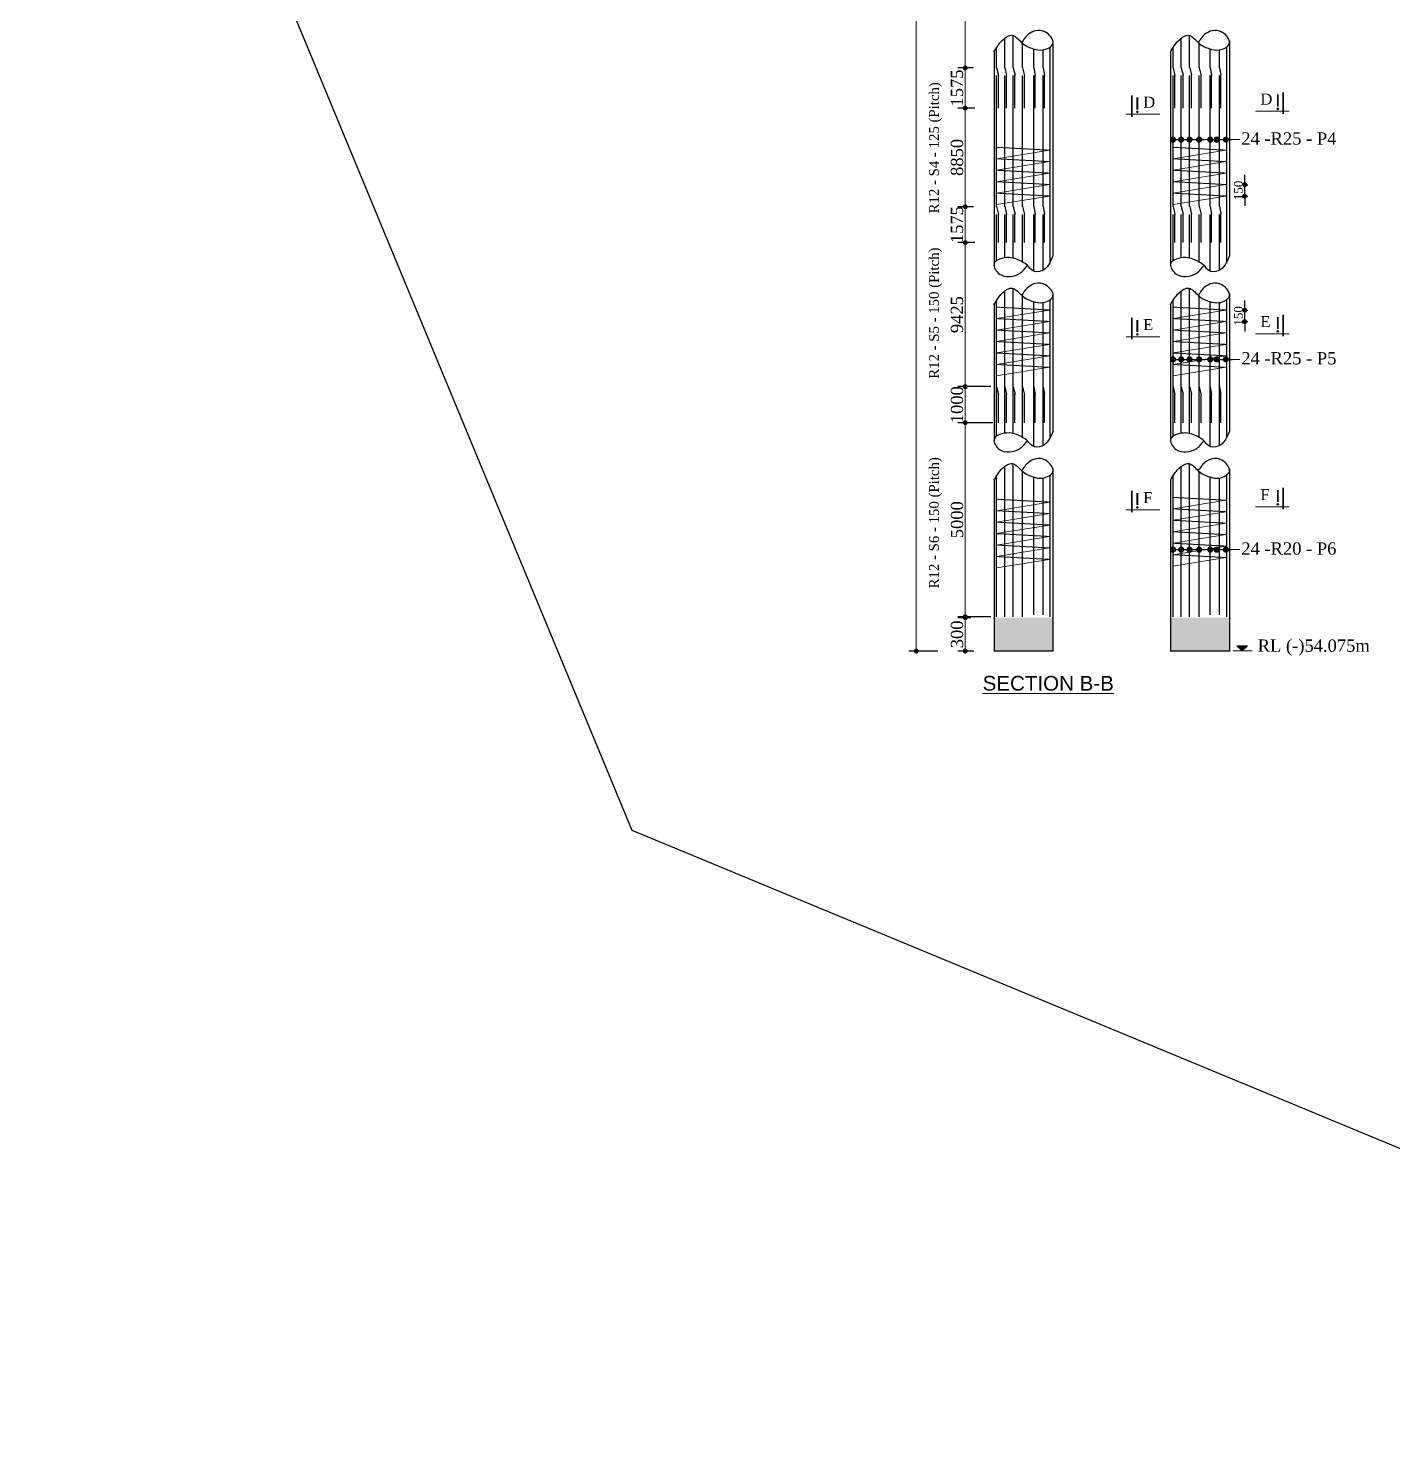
# Model space of a CAD drawing. Header units: millimetres. Extents: x -684453 to 35267, y -286696 to 273430.
# Drawn here: x -322541 to -294700, y 67768 to 96444 of the extents above; entities that cross this region are included whole.
import ezdxf

# ---------------------------------------------------------------- set-up
doc = ezdxf.new("R2010")
doc.units = ezdxf.units.MM
doc.header["$PDMODE"] = 2
doc.linetypes.add('DASHEDX2', pattern=[38.1, 25.4, -12.7])
doc.layers.get('Defpoints').update_dxf_attribs({"lineweight": 13})
for name, color, linetype, lineweight in [('Binder', 136, 'Continuous', 15), ('dim', 4, 'Continuous', 25), ('Dimision', 4, 'Continuous', 9), ('hatch', 65, 'Continuous', 9), ('Pire Line', 11, 'Continuous', 25), ('Reinf.', 12, 'Continuous', 30), ('Text', 7, 'Continuous', 15)]:
    doc.layers.add(name, color=color, linetype=linetype, lineweight=lineweight)
doc.styles.add('ROMANS', font='arial.ttf', dxfattribs={"height": 200})
doc.styles.get("Standard").update_dxf_attribs({"font": 'times.ttf'})
doc.linetypes.add('BATTING', pattern='A,0.00254,-2.54,[134,ltypeshp.shx,S=2.54,R=0,X=-2.54,Y=0],-5.08,[134,ltypeshp.shx,S=2.54,R=180,X=2.54,Y=0],-2.54', length=10.16254)
doc.dimstyles.new('ISO-25', dxfattribs={"dimtxt": 175, "dimasz": 100, "dimexe": 65, "dimexo": 115.625, "dimgap": 40, "dimtad": 1, "dimtoh": 1, "dimdec": 0, "dimtxsty": 'Standard', "dimblk": 'DOT', "dimcen": 300, "dimclrd": 256, "dimclre": 256, "dimclrt": 256, "dimadec": 0, "dimazin": 0, "dimtfac": 1, "dimtdec": 0, "dimtix": 1, "dimtmove": 0, "dimatfit": 3, "dimldrblk": 'DOT', "dimfxl": 75, "dimlwd": -1, "dimarcsym": 0})

# ---------------------------------------------------------------- blocks, each defined once
blk = doc.blocks.new('_Dot')
at = {"color": 0, "linetype": 'ByBlock', "lineweight": -2}
blk.add_line((-0.5, 0), (-1, 0), dxfattribs=at)
at = {"color": 0, "linetype": 'ByBlock', "const_width": 0.5}
blk.add_lwpolyline([(-0.25, 0, 1), (0.25, 0, 1)], format="xyb", close=True, dxfattribs=at)
blk = doc.blocks.new('*D116')
at = {"layer": 'Defpoints', "color": 0, "ltscale": 3, "transparency": 16777216}
for p in [(-303424, 99259), (-303111, 99259), (-303141, 95631)]:
    blk.add_point(p, dxfattribs=at)
at = {"layer": 'Dimision', "color": 1, "lineweight": -2, "ltscale": 3, "transparency": 16777216}
for p, q in [((-303226, 99259), (-303574, 99259)), ((-303257, 95631), (-303574, 95631))]:
    blk.add_line(p, q, dxfattribs=at)
at = {"layer": 'Dimision', "ltscale": 3, "transparency": 16777216}
blk.add_line((-303424, 95731), (-303424, 99159), dxfattribs=at)
at = {"layer": 'Dimision', "ltscale": 3, "transparency": 16777216, "xscale": 100, "yscale": 100, "zscale": 100}
for p, rotation in [((-303424, 99259), 90), ((-303424, 95631), 270)]:
    blk.add_blockref('_Dot', p, dxfattribs=dict(at, rotation=rotation))
at = {"layer": 'Dimision', "ltscale": 3, "transparency": 16777216, "insert": (-303591, 97445), "char_height": 250, "attachment_point": 5, "rotation": 90}
blk.add_mtext('8400', dxfattribs=at)
blk = doc.blocks.new('*D120')
at = {"layer": 'Defpoints', "color": 0, "ltscale": 3, "transparency": 16777216}
for p in [(-303195, 84417), (-303424, 83736), (-303134, 83736)]:
    blk.add_point(p, dxfattribs=at)
at = {"layer": 'Dimision', "color": 1, "lineweight": -2, "ltscale": 3, "transparency": 16777216}
for p, q in [((-303310, 84417), (-303574, 84417)), ((-303250, 83736), (-303574, 83736))]:
    blk.add_line(p, q, dxfattribs=at)
at = {"layer": 'Dimision', "ltscale": 3, "transparency": 16777216}
blk.add_line((-303424, 84317), (-303424, 83836), dxfattribs=at)
at = {"layer": 'Dimision', "ltscale": 3, "transparency": 16777216, "xscale": 100, "yscale": 100, "zscale": 100}
for p, rotation in [((-303424, 84417), 90), ((-303424, 83736), 270)]:
    blk.add_blockref('_Dot', p, dxfattribs=dict(at, rotation=rotation))
at = {"layer": 'Dimision', "ltscale": 3, "transparency": 16777216, "insert": (-303591, 84077), "char_height": 250, "attachment_point": 5, "rotation": 90}
blk.add_mtext('300', dxfattribs=at)
blk = doc.blocks.new('*D121')
at = {"layer": 'Defpoints', "color": 0, "ltscale": 3, "transparency": 16777216}
for p in [(-304423, 116816), (-304036, 116816), (-303869, 83736)]:
    blk.add_point(p, dxfattribs=at)
at = {"layer": 'Dimision', "color": 1, "lineweight": -2, "ltscale": 3, "transparency": 16777216}
for p, q in [((-304152, 116816), (-304573, 116816)), ((-303985, 83736), (-304573, 83736))]:
    blk.add_line(p, q, dxfattribs=at)
at = {"layer": 'Dimision', "ltscale": 3, "transparency": 16777216}
blk.add_line((-304423, 83836), (-304423, 116716), dxfattribs=at)
at = {"layer": 'Dimision', "ltscale": 3, "transparency": 16777216, "xscale": 100, "yscale": 100, "zscale": 100}
for p, rotation in [((-304423, 116816), 90), ((-304423, 83736), 270)]:
    blk.add_blockref('_Dot', p, dxfattribs=dict(at, rotation=rotation))
at = {"layer": 'Dimision', "ltscale": 3, "transparency": 16777216, "insert": (-304591, 100276), "char_height": 250, "attachment_point": 5, "rotation": 90}
blk.add_mtext('59552', dxfattribs=at)
blk = doc.blocks.new('*D359')
at = {"layer": 'Defpoints', "color": 0, "ltscale": 3, "transparency": 16777216}
for p in [(-303424, 95631), (-303141, 95631), (-303111, 94813)]:
    blk.add_point(p, dxfattribs=at)
at = {"layer": 'Dimision', "color": 1, "lineweight": -2, "ltscale": 3, "transparency": 16777216}
for p, q in [((-303257, 95631), (-303574, 95631)), ((-303226, 94813), (-303574, 94813))]:
    blk.add_line(p, q, dxfattribs=at)
at = {"layer": 'Dimision', "ltscale": 3, "transparency": 16777216}
blk.add_line((-303424, 94913), (-303424, 95531), dxfattribs=at)
at = {"layer": 'Dimision', "ltscale": 3, "transparency": 16777216, "xscale": 100, "yscale": 100, "zscale": 100}
for p, rotation in [((-303424, 95631), 90), ((-303424, 94813), 270)]:
    blk.add_blockref('_Dot', p, dxfattribs=dict(at, rotation=rotation))
at = {"layer": 'Dimision', "ltscale": 3, "transparency": 16777216, "insert": (-303592, 95222), "char_height": 250, "attachment_point": 5, "rotation": 90}
blk.add_mtext('1575', dxfattribs=at)
blk = doc.blocks.new('*D423')
at = {"layer": 'Defpoints', "color": 0, "ltscale": 3, "transparency": 16777216}
for p in [(-303424, 92800), (-303141, 92800), (-303111, 92069)]:
    blk.add_point(p, dxfattribs=at)
at = {"layer": 'Dimision', "ltscale": 3, "transparency": 16777216}
for p, q in [((-303424, 92900), (-303424, 93000)), ((-303424, 92069), (-303424, 92800)), ((-303424, 91969), (-303424, 91869))]:
    blk.add_line(p, q, dxfattribs=at)
at = {"layer": 'Dimision', "color": 1, "lineweight": -2, "ltscale": 3, "transparency": 16777216}
for p, q in [((-303257, 92800), (-303574, 92800)), ((-303226, 92069), (-303574, 92069))]:
    blk.add_line(p, q, dxfattribs=at)
at = {"layer": 'Dimision', "ltscale": 3, "transparency": 16777216, "xscale": 100, "yscale": 100, "zscale": 100}
for p, rotation in [((-303424, 92800), 270), ((-303424, 92069), 90)]:
    blk.add_blockref('_Dot', p, dxfattribs=dict(at, rotation=rotation))
at = {"layer": 'Dimision', "ltscale": 3, "transparency": 16777216, "insert": (-303592, 92435), "char_height": 250, "attachment_point": 5, "rotation": 90}
blk.add_mtext('1575', dxfattribs=at)
blk = doc.blocks.new('*D425')
at = {"layer": 'Defpoints', "color": 0, "ltscale": 3, "transparency": 16777216}
for p in [(-303141, 94813), (-303424, 92800), (-303141, 92800)]:
    blk.add_point(p, dxfattribs=at)
at = {"layer": 'Dimision', "color": 1, "lineweight": -2, "ltscale": 3, "transparency": 16777216}
for p, q in [((-303257, 94813), (-303574, 94813)), ((-303257, 92800), (-303574, 92800))]:
    blk.add_line(p, q, dxfattribs=at)
at = {"layer": 'Dimision', "ltscale": 3, "transparency": 16777216}
blk.add_line((-303424, 94713), (-303424, 92900), dxfattribs=at)
at = {"layer": 'Dimision', "ltscale": 3, "transparency": 16777216, "xscale": 100, "yscale": 100, "zscale": 100}
for p, rotation in [((-303424, 94813), 90), ((-303424, 92800), 270)]:
    blk.add_blockref('_Dot', p, dxfattribs=dict(at, rotation=rotation))
at = {"layer": 'Dimision', "ltscale": 3, "transparency": 16777216, "insert": (-303591, 93806), "char_height": 250, "attachment_point": 5, "rotation": 90}
blk.add_mtext('8850', dxfattribs=at)
blk = doc.blocks.new('*D426')
at = {"layer": 'Defpoints', "color": 0, "ltscale": 3, "transparency": 16777216}
for p in [(-303424, 92069), (-303141, 92069), (-302785, 89130)]:
    blk.add_point(p, dxfattribs=at)
at = {"layer": 'Dimision', "color": 1, "lineweight": -2, "ltscale": 3, "transparency": 16777216}
for p, q in [((-303257, 92069), (-303574, 92069)), ((-302901, 89130), (-303574, 89130))]:
    blk.add_line(p, q, dxfattribs=at)
at = {"layer": 'Dimision', "ltscale": 3, "transparency": 16777216}
blk.add_line((-303424, 89230), (-303424, 91969), dxfattribs=at)
at = {"layer": 'Dimision', "ltscale": 3, "transparency": 16777216, "xscale": 100, "yscale": 100, "zscale": 100}
for p, rotation in [((-303424, 92069), 90), ((-303424, 89130), 270)]:
    blk.add_blockref('_Dot', p, dxfattribs=dict(at, rotation=rotation))
at = {"layer": 'Dimision', "ltscale": 3, "transparency": 16777216, "insert": (-303592, 90599), "char_height": 250, "attachment_point": 5, "rotation": 90}
blk.add_mtext('9425', dxfattribs=at)
blk = doc.blocks.new('*D429')
at = {"layer": 'Defpoints', "color": 0, "ltscale": 3, "transparency": 16777216}
for p in [(-298132, 93249), (-297723, 93249), (-298146, 93016)]:
    blk.add_point(p, dxfattribs=at)
at = {"layer": 'Pire Line', "linetype": 'Continuous', "lineweight": -2, "ltscale": 3, "transparency": 16777216}
for p, q in [((-297758, 93249), (-297658, 93249)), ((-297758, 93016), (-297658, 93016))]:
    blk.add_line(p, q, dxfattribs=at)
at = {"layer": 'Pire Line', "linetype": 'Continuous', "ltscale": 3, "transparency": 16777216}
for p, q in [((-297723, 93349), (-297723, 93449)), ((-297723, 93016), (-297723, 93249)), ((-297723, 92916), (-297723, 92816))]:
    blk.add_line(p, q, dxfattribs=at)
at = {"layer": 'Pire Line', "ltscale": 3, "transparency": 16777216, "xscale": 100, "yscale": 100, "zscale": 100}
for p, rotation in [((-297723, 93249), 270), ((-297723, 93016), 90)]:
    blk.add_blockref('_Dot', p, dxfattribs=dict(at, rotation=rotation))
at = {"layer": 'Pire Line', "ltscale": 3, "transparency": 16777216, "insert": (-297852, 93133), "char_height": 175, "attachment_point": 5, "rotation": 90}
blk.add_mtext('150', dxfattribs=at)
blk = doc.blocks.new('*D430')
at = {"layer": 'Defpoints', "color": 0, "ltscale": 3, "transparency": 16777216}
for p in [(-298132, 90690), (-297723, 90690), (-298146, 90457)]:
    blk.add_point(p, dxfattribs=at)
at = {"layer": 'Pire Line', "linetype": 'Continuous', "lineweight": -2, "ltscale": 3, "transparency": 16777216}
for p, q in [((-297758, 90690), (-297658, 90690)), ((-297758, 90457), (-297658, 90457))]:
    blk.add_line(p, q, dxfattribs=at)
at = {"layer": 'Pire Line', "linetype": 'Continuous', "ltscale": 3, "transparency": 16777216}
for p, q in [((-297723, 90790), (-297723, 90890)), ((-297723, 90457), (-297723, 90690)), ((-297723, 90357), (-297723, 90257))]:
    blk.add_line(p, q, dxfattribs=at)
at = {"layer": 'Pire Line', "ltscale": 3, "transparency": 16777216, "xscale": 100, "yscale": 100, "zscale": 100}
for p, rotation in [((-297723, 90690), 270), ((-297723, 90457), 90)]:
    blk.add_blockref('_Dot', p, dxfattribs=dict(at, rotation=rotation))
at = {"layer": 'Pire Line', "ltscale": 3, "transparency": 16777216, "insert": (-297852, 90574), "char_height": 175, "attachment_point": 5, "rotation": 90}
blk.add_mtext('150', dxfattribs=at)
blk = doc.blocks.new('*D583')
at = {"layer": 'Defpoints', "color": 0, "ltscale": 3, "transparency": 16777216}
for p in [(-302785, 89130), (-303424, 88395), (-302746, 88395)]:
    blk.add_point(p, dxfattribs=at)
at = {"layer": 'Dimision', "ltscale": 3, "transparency": 16777216}
for p, q in [((-303424, 89230), (-303424, 89330)), ((-303424, 89130), (-303424, 88395)), ((-303424, 88295), (-303424, 88195))]:
    blk.add_line(p, q, dxfattribs=at)
at = {"layer": 'Dimision', "color": 1, "lineweight": -2, "ltscale": 3, "transparency": 16777216}
for p, q in [((-302901, 89130), (-303574, 89130)), ((-302862, 88395), (-303574, 88395))]:
    blk.add_line(p, q, dxfattribs=at)
at = {"layer": 'Dimision', "ltscale": 3, "transparency": 16777216, "xscale": 100, "yscale": 100, "zscale": 100}
for p, rotation in [((-303424, 89130), 270), ((-303424, 88395), 90)]:
    blk.add_blockref('_Dot', p, dxfattribs=dict(at, rotation=rotation))
at = {"layer": 'Dimision', "ltscale": 3, "transparency": 16777216, "insert": (-303591, 88762), "char_height": 250, "attachment_point": 5, "rotation": 90}
blk.add_mtext('1000', dxfattribs=at)
blk = doc.blocks.new('*D584')
at = {"layer": 'Defpoints', "color": 0, "ltscale": 3, "transparency": 16777216}
for p in [(-303424, 88395), (-302746, 88395), (-302785, 84437)]:
    blk.add_point(p, dxfattribs=at)
at = {"layer": 'Dimision', "color": 1, "lineweight": -2, "ltscale": 3, "transparency": 16777216}
for p, q in [((-302862, 88395), (-303574, 88395)), ((-302901, 84437), (-303574, 84437))]:
    blk.add_line(p, q, dxfattribs=at)
at = {"layer": 'Dimision', "ltscale": 3, "transparency": 16777216}
blk.add_line((-303424, 84537), (-303424, 88295), dxfattribs=at)
at = {"layer": 'Dimision', "ltscale": 3, "transparency": 16777216, "xscale": 100, "yscale": 100, "zscale": 100}
for p, rotation in [((-303424, 88395), 90), ((-303424, 84437), 270)]:
    blk.add_blockref('_Dot', p, dxfattribs=dict(at, rotation=rotation))
at = {"layer": 'Dimision', "ltscale": 3, "transparency": 16777216, "insert": (-303591, 86416), "char_height": 250, "attachment_point": 5, "rotation": 90}
blk.add_mtext('5000', dxfattribs=at)

msp = doc.modelspace()

# ---------------------------------------------------------------- hatches: boundary and pattern name
at = {"layer": 'Dimision', "ltscale": 5}
msp.add_hatch(color=256, dxfattribs=at).paths.add_polyline_path([(-297880.7, 83845.4), (-297668.6, 83845.4), (-297774.7, 83739.3)])
at = {"layer": 'hatch', "ltscale": 30}
h = msp.add_hatch(dxfattribs=at)
h.set_pattern_fill('AR-CONC', color=256, style=0)
h.set_pattern_definition([(50, (0, -9599.67), (182.18467, -15.939086), [19.05, -209.55]), (355, (0, -9599.67), (-35.24283, 191.05664), [15.24, -167.64]), (100.451, (15.18, -9601), (146.9425, 175.11669), [16.19, -178.09]), (46.1842, (0, -9548.87), (271.07904, -42.04233), [28.575, -314.325]), (96.6356, (22.6, -9552.37), (237.40423, 247.42556), [24.285, -267.135]), (351.184, (0, -9548.87), (237.4046, 247.42512), [22.86, -251.46]), (21, (25.4, -9561.57), (151.61488, -102.26552), [19.05, -209.55]), (326, (25.4, -9561.57), (61.80203, 184.18797), [15.24, -167.64]), (71.4514, (38.03, -9570.09), (213.41649, 81.92286), [16.19, -178.09]), (37.5, (0, -9599.67), (3.088603, 84.555039), [0, -165.608, 0, -170.18, 0, -168.275]), (7.5, (0, -9599.67), (66.819663, 100.180575), [0, -97.028, 0, -161.798, 0, -64.135]), (327.5, (-56.64, -9599.67), (135.590595, -5.728744), [0, -63.5, 0, -198.12, 0, -262.89]), (317.5, (-82.04, -9599.67), (148.12918, 25.42649), [0, -82.55, 0, -131.572, 0, -186.69])])
h.paths.add_polyline_path([(-298036.7, 84417), (-299236.7, 84417), (-299236.7, 83736.3), (-298036.7, 83736.3)])
h.paths.add_polyline_path([(-301636.7, 84417), (-302836.7, 84417), (-302836.7, 83736.3), (-301636.7, 83736.3)])
at = {"layer": 'Text'}
for points in [[(-299913.1, 94752.6, 1), (-299913.1, 94716.8, 1)], [(-297047, 94814, -1), (-297047, 94778.1, -1)], [(-299913.1, 90214.6, 1), (-299913.1, 90178.8, 1)], [(-297047, 90276, -1), (-297047, 90240.1, -1)], [(-299913.1, 86685.7, 1), (-299913.1, 86649.8, 1)], [(-297047, 86747.1, -1), (-297047, 86711.2, -1)]]:
    msp.add_hatch(color=256, dxfattribs=at).paths.add_polyline_path(points)

# ---------------------------------------------------------------- linework, layer by layer
at = {"layer": 'Binder', "linetype": 'DASHEDX2', "ltscale": 0.007}
for p, q in [((-301706.3, 93953.7), (-302785.1, 94012.3)), ((-301706.3, 93719.9), (-302785.1, 93778.5)), ((-298106.3, 93953.7), (-299185.1, 94012.3)), ((-298106.3, 93719.9), (-299185.1, 93778.5)), ((-301706.3, 93486.1), (-302785.1, 93544.7)), ((-298106.3, 93486.1), (-299185.1, 93544.7)), ((-301706.3, 93252.2), (-302785.1, 93310.9)), ((-298106.3, 93252.2), (-299185.1, 93310.9)), ((-301706.3, 93018.4), (-302785.1, 93077.1)), ((-298106.3, 93018.4), (-299185.1, 93077.1)), ((-301706.3, 90693.5), (-302785.1, 90752.2)), ((-298106.3, 90693.5), (-299185.1, 90752.2)), ((-301706.3, 90459.7), (-302785.1, 90518.3)), ((-298106.3, 90459.7), (-299185.1, 90518.3)), ((-301706.3, 90225.9), (-302785.1, 90284.5)), ((-301706.3, 89992.1), (-302785.1, 90050.7)), ((-298106.3, 90225.9), (-299185.1, 90284.5)), ((-298106.3, 89992.1), (-299185.1, 90050.7)), ((-301706.3, 89758.3), (-302785.1, 89816.9)), ((-298106.3, 89758.3), (-299185.1, 89816.9)), ((-301706.3, 89524.4), (-302785.1, 89583.1)), ((-298106.3, 89524.4), (-299185.1, 89583.1)), ((-301706.3, 86775.1), (-302785.1, 86833.8)), ((-301706.3, 86541.3), (-302785.1, 86600)), ((-298106.3, 86812.8), (-299185.1, 86871.5)), ((-298106.3, 86579), (-299185.1, 86637.7)), ((-301706.3, 86307.5), (-302785.1, 86366.2)), ((-298106.3, 86345.2), (-299185.1, 86403.9)), ((-301706.3, 86073.7), (-302785.1, 86132.3)), ((-298106.3, 86111.4), (-299185.1, 86170.1)), ((-301706.3, 85839.9), (-302785.1, 85898.5)), ((-298106.3, 85877.6), (-299185.1, 85936.3)), ((-301706.3, 85606.1), (-302785.1, 85664.7)), ((-298106.3, 85643.8), (-299185.1, 85702.4))]:
    msp.add_line(p, q, dxfattribs=at)
at = {"layer": 'Binder', "ltscale": 5}
for p, q in [((-302785.1, 93778.5), (-301706.3, 93953.7)), ((-299185.1, 93778.5), (-298106.3, 93953.7)), ((-302785.1, 93544.7), (-301706.3, 93719.9)), ((-302785.1, 93310.9), (-301706.3, 93486.1)), ((-299185.1, 93544.7), (-298106.3, 93719.9)), ((-299185.1, 93310.9), (-298106.3, 93486.1)), ((-302785.1, 93077.1), (-301706.3, 93252.2)), ((-299185.1, 93077.1), (-298106.3, 93252.2)), ((-302785.1, 92843.3), (-301706.3, 93018.4)), ((-299185.1, 92843.3), (-298106.3, 93018.4)), ((-302785.1, 90518.3), (-301706.3, 90693.5)), ((-299185.1, 90518.3), (-298106.3, 90693.5)), ((-302785.1, 90284.5), (-301706.3, 90459.7)), ((-299185.1, 90284.5), (-298106.3, 90459.7)), ((-302785.1, 90050.7), (-301706.3, 90225.9)), ((-299185.1, 90050.7), (-298106.3, 90225.9)), ((-302785.1, 89816.9), (-301706.3, 89992.1)), ((-302785.1, 89583.1), (-301706.3, 89758.3)), ((-299185.1, 89816.9), (-298106.3, 89992.1)), ((-299185.1, 89583.1), (-298106.3, 89758.3)), ((-302785.1, 89349.3), (-301706.3, 89524.4)), ((-299185.1, 89349.3), (-298106.3, 89524.4)), ((-302785.1, 86600), (-301706.3, 86775.1)), ((-299185.1, 86637.7), (-298106.3, 86812.8)), ((-302785.1, 86366.2), (-301706.3, 86541.3)), ((-299185.1, 86403.9), (-298106.3, 86579)), ((-299185.1, 86170.1), (-298106.3, 86345.2)), ((-302785.1, 86132.3), (-301706.3, 86307.5)), ((-302785.1, 85898.5), (-301706.3, 86073.7)), ((-299185.1, 85936.3), (-298106.3, 86111.4)), ((-302785.1, 85664.7), (-301706.3, 85839.9)), ((-299185.1, 85702.4), (-298106.3, 85877.6)), ((-302785.1, 85430.9), (-301706.3, 85606.1)), ((-299185.1, 85468.6), (-298106.3, 85643.8))]:
    msp.add_line(p, q, dxfattribs=at)
at = {"layer": 'dim', "ltscale": 30}
for points in [[(-302838.7, 95954.8), (-302662.3, 96199.6), (-302464.7, 96296.2), (-302272.4, 96148.1), (-302036.9, 96020.9), (-301846.2, 95998.8), (-301636.7, 96131.8), (-301789, 96362.6), (-301984.9, 96391.2), (-302134.6, 96317.3), (-302272.4, 96148.1)], [(-299238.7, 95954.8), (-299062.3, 96199.6), (-298864.7, 96296.2), (-298672.4, 96148.1), (-298436.9, 96020.9), (-298246.2, 95998.8), (-298036.7, 96131.8), (-298189, 96362.6), (-298384.9, 96391.2), (-298534.6, 96317.3), (-298672.4, 96148.1)], [(-301636.7, 91801.8), (-301864.3, 91492), (-302054.2, 91499.4), (-302155.3, 91605.4), (-302252.7, 91671.3), (-302526.9, 91763), (-302836.7, 91625.7), (-302724.5, 91427), (-302521.7, 91379.2), (-302302.6, 91447.9), (-302155.3, 91605.4)], [(-298036.7, 91801.8), (-298264.3, 91492), (-298454.2, 91499.4), (-298555.3, 91605.4), (-298652.7, 91671.3), (-298926.9, 91763), (-299236.7, 91625.7), (-299124.5, 91427), (-298921.7, 91379.2), (-298702.6, 91447.9), (-298555.3, 91605.4)], [(-302838.7, 90799.4), (-302662.3, 91044.1), (-302464.7, 91140.7), (-302272.4, 90992.6), (-302036.9, 90865.5), (-301846.2, 90843.4), (-301636.7, 90976.3), (-301789, 91207.1), (-301984.9, 91235.7), (-302134.6, 91161.8), (-302272.4, 90992.6)], [(-299238.7, 90799.4), (-299062.3, 91044.1), (-298864.7, 91140.7), (-298672.4, 90992.6), (-298436.9, 90865.5), (-298246.2, 90843.4), (-298036.7, 90976.3), (-298189, 91207.1), (-298384.9, 91235.7), (-298534.6, 91161.8), (-298672.4, 90992.6)], [(-301632.5, 88223.6), (-301864.3, 87913.7), (-302054.2, 87921.2), (-302155.3, 88027.1), (-302252.7, 88093), (-302526.9, 88184.8), (-302836.7, 88047.5), (-302724.5, 87848.7), (-302521.7, 87801), (-302302.6, 87869.7), (-302155.3, 88027.1)], [(-298036.7, 88223.6), (-298264.3, 87913.7), (-298454.2, 87921.2), (-298555.3, 88027.1), (-298652.7, 88093), (-298926.9, 88184.8), (-299236.7, 88047.5), (-299124.5, 87848.7), (-298921.7, 87801), (-298702.6, 87869.7), (-298555.3, 88027.1)], [(-302838.7, 87221.1), (-302662.3, 87465.9), (-302464.7, 87562.5), (-302272.4, 87414.4), (-302036.9, 87287.3), (-301846.2, 87265.1), (-301636.7, 87398.1), (-301789, 87628.9), (-301984.9, 87657.5), (-302134.6, 87583.6), (-302272.4, 87414.4)], [(-299238.7, 87221.1), (-299062.3, 87465.9), (-298864.7, 87562.5), (-298672.4, 87414.4), (-298436.9, 87287.3), (-298246.2, 87265.1), (-298036.7, 87398.1), (-298189, 87628.9), (-298384.9, 87657.5), (-298534.6, 87583.6), (-298672.4, 87414.4)]]:
    msp.add_spline(points, degree=3, dxfattribs=at)
at = {"layer": 'Dimision', "ltscale": 5}
for p, q in [((-301841.7, 96339.3), (-301841.7, 96339.3)), ((-301841.7, 96339.3), (-301841.7, 96339.3)), ((-301841.7, 91183.9), (-301841.7, 91183.9)), ((-301841.7, 91183.9), (-301841.7, 91183.9)), ((-297571.5, 83739.3), (-297968.3, 83739.3))]:
    msp.add_line(p, q, dxfattribs=at)
msp.add_lwpolyline([(-297880.7, 83845.4), (-297668.6, 83845.4), (-297774.7, 83739.3)], close=True, dxfattribs=at)
at = {"layer": 'Pire Line', "ltscale": 3}
for p, q in [((-301636.7, 96184.1), (-301636.7, 91801.8)), ((-298036.7, 96184.1), (-298036.7, 91801.8)), ((-302836.7, 95958.3), (-302836.7, 91589.9)), ((-299236.7, 95958.3), (-299236.7, 91589.9)), ((-301636.7, 91028.6), (-301636.7, 88213.5)), ((-298036.7, 91028.6), (-298036.7, 88223.6)), ((-302836.7, 90802.9), (-302836.7, 88011.7)), ((-299236.7, 90802.9), (-299236.7, 88011.7)), ((-302836.7, 87224.7), (-302836.7, 83736.3)), ((-301636.7, 87450.4), (-301636.7, 83736.3)), ((-299236.7, 87224.7), (-299236.7, 83736.3)), ((-298036.7, 87450.4), (-298036.7, 83736.3)), ((-301636.7, 83736.3), (-302836.7, 83736.3)), ((-298036.7, 83736.3), (-299236.7, 83736.3))]:
    msp.add_line(p, q, dxfattribs=at)
at = {"layer": 'Pire Line', "color": 3, "linetype": 'BATTING', "ltscale": 150}
msp.add_lwpolyline([(-238454.8, 109811.3), (-250768.9, 139540.2), (-280497.8, 151854.3), (-310226.7, 139540.2), (-322540.8, 109811.3), (-310226.7, 80082.4), (-280497.8, 67768.2), (-250768.9, 80082.4)], close=True, dxfattribs=at)
at = {"layer": 'Reinf.', "ltscale": 5}
for p, q in [((-302253, 95634), (-302253, 96131.4)), ((-298653, 95634), (-298653, 96131.4)), ((-302785.1, 95634), (-302746.3, 95475.5)), ((-302616.8, 95634), (-302580.5, 95482.1)), ((-302443.8, 95634), (-302407.5, 95482.1)), ((-302253, 95634), (-302212.2, 95470.3)), ((-302025.1, 95634), (-301998.7, 95477.3)), ((-301835.7, 95634), (-301809.3, 95480.5)), ((-299185.1, 95634), (-299146.3, 95475.5)), ((-299016.8, 95634), (-298980.5, 95482.1)), ((-298843.8, 95634), (-298807.5, 95482.1)), ((-298653, 95634), (-298612.2, 95470.3)), ((-298425.1, 95634), (-298398.7, 95477.3)), ((-298235.7, 95634), (-298209.3, 95480.5)), ((-302746.3, 94812.5), (-302746.3, 95475.5)), ((-302580.5, 94812.5), (-302580.5, 95482.1)), ((-302409.5, 94812.5), (-302409.5, 95487.2)), ((-302253, 92803.2), (-302253, 95475.5)), ((-302212.2, 94812.5), (-302212.2, 95470.3)), ((-301998.7, 94812.5), (-301998.7, 95477.3)), ((-301809.3, 94812.5), (-301809.3, 95480.5)), ((-299146.3, 94812.5), (-299146.3, 95475.5)), ((-298980.5, 94812.5), (-298980.5, 95482.1)), ((-298809.5, 94812.5), (-298809.5, 95487.2)), ((-298653, 92803.2), (-298653, 95475.5)), ((-298612.2, 94812.5), (-298612.2, 95470.3)), ((-298398.7, 94812.5), (-298398.7, 95477.3)), ((-298209.3, 94812.5), (-298209.3, 95480.5)), ((-302785.1, 92803.2), (-302746.3, 92644.6)), ((-302746.3, 92068.8), (-302746.3, 92644.6)), ((-302616.8, 92803.2), (-302580.5, 92651.2)), ((-302580.5, 92068.8), (-302580.5, 92651.2)), ((-302443.8, 92803.2), (-302407.5, 92651.2)), ((-302409.5, 92068.8), (-302409.5, 92656.4)), ((-302253, 92803.2), (-302212.2, 92639.5)), ((-302253, 91671.4), (-302253, 92644.6)), ((-302212.2, 92068.8), (-302212.2, 92639.5)), ((-302025.1, 92803.2), (-301998.7, 92646.4)), ((-301998.7, 92068.8), (-301998.7, 92646.4)), ((-301835.7, 92803.2), (-301809.3, 92649.7)), ((-301809.3, 92068.8), (-301809.3, 92649.7)), ((-299185.1, 92803.2), (-299146.3, 92644.6)), ((-299146.3, 92068.8), (-299146.3, 92644.6)), ((-299016.8, 92803.2), (-298980.5, 92651.2)), ((-298980.5, 92068.8), (-298980.5, 92651.2)), ((-298843.8, 92803.2), (-298807.5, 92651.2)), ((-298809.5, 92068.8), (-298809.5, 92656.4)), ((-298653, 92803.2), (-298612.2, 92639.5)), ((-298653, 91671.4), (-298653, 92644.6)), ((-298612.2, 92068.8), (-298612.2, 92639.5)), ((-298425.1, 92803.2), (-298398.7, 92646.4)), ((-298398.7, 92068.8), (-298398.7, 92646.4)), ((-298235.7, 92803.2), (-298209.3, 92649.7)), ((-298209.3, 92068.8), (-298209.3, 92649.7)), ((-302253, 88093.2), (-302253, 91021.7)), ((-298653, 88093.2), (-298653, 91021.7)), ((-302785.1, 89129.6), (-302746.3, 88971)), ((-302746.3, 88395.2), (-302746.3, 88971)), ((-302616.8, 89129.6), (-302580.5, 88977.6)), ((-302580.5, 88395.2), (-302580.5, 88977.6)), ((-302443.8, 89129.6), (-302407.5, 88977.6)), ((-302409.5, 88395.2), (-302409.5, 88982.8)), ((-302253, 89129.6), (-302212.2, 88965.9)), ((-302212.2, 88395.2), (-302212.2, 88965.9)), ((-302025.1, 89129.6), (-301998.7, 88972.8)), ((-301998.7, 88395.2), (-301998.7, 88972.8)), ((-301835.7, 89129.6), (-301809.3, 88976.1)), ((-301809.3, 88395.2), (-301809.3, 88976.1)), ((-299185.1, 89129.6), (-299146.3, 88971)), ((-299146.3, 88395.2), (-299146.3, 88971)), ((-299016.8, 89129.6), (-298980.5, 88977.6)), ((-298980.5, 88395.2), (-298980.5, 88977.6)), ((-298843.8, 89129.6), (-298807.5, 88977.6)), ((-298809.5, 88395.2), (-298809.5, 88982.8)), ((-298653, 89129.6), (-298612.2, 88965.9)), ((-298612.2, 88395.2), (-298612.2, 88965.9)), ((-298425.1, 89129.6), (-298398.7, 88972.8)), ((-298398.7, 88395.2), (-298398.7, 88972.8)), ((-298235.7, 89129.6), (-298209.3, 88976.1)), ((-298209.3, 88395.2), (-298209.3, 88976.1)), ((-302253, 84436.8), (-302253, 87397.8)), ((-298653, 84436.8), (-298653, 87397.8))]:
    msp.add_line(p, q, dxfattribs=at)
for points in [[(-302619.4, 95634), (-302619.4, 96236.4)], [(-302448.4, 95634), (-302448.4, 96292.7)], [(-299019.4, 95634), (-299019.4, 96236.4)], [(-298848.4, 95634), (-298848.4, 96292.7)], [(-302785.1, 95634), (-302785.1, 96045.9)], [(-302025.1, 95634), (-302025.1, 96017.4)], [(-301835.7, 95634), (-301835.7, 96000.4)], [(-301689.2, 91679.2), (-301689.2, 96060.8)], [(-299185.1, 95634), (-299185.1, 96045.9)], [(-298425.1, 95634), (-298425.1, 96017.4)], [(-298235.7, 95634), (-298235.7, 96000.4)], [(-298089.2, 91679.2), (-298089.2, 96060.8)], [(-302785.1, 92803.2), (-302785.1, 95475.5)], [(-302619.4, 92803.2), (-302619.4, 95475.5)], [(-302448.4, 92803.2), (-302448.4, 95475.5)], [(-302025.1, 92803.2), (-302025.1, 95475.5)], [(-301835.7, 92803.2), (-301835.7, 95475.5)], [(-299185.1, 92803.2), (-299185.1, 95475.5)], [(-299019.4, 92803.2), (-299019.4, 95475.5)], [(-298848.4, 92803.2), (-298848.4, 95475.5)], [(-298425.1, 92803.2), (-298425.1, 95475.5)], [(-298235.7, 92803.2), (-298235.7, 95475.5)], [(-302785.1, 91699.6), (-302785.1, 92644.6)], [(-302619.4, 91758.2), (-302619.4, 92644.6)], [(-302448.4, 91753.1), (-302448.4, 92644.6)], [(-302025.1, 91485.4), (-302025.1, 92644.6)], [(-301835.7, 91505.1), (-301835.7, 92644.6)], [(-299185.1, 91699.6), (-299185.1, 92644.6)], [(-299019.4, 91758.2), (-299019.4, 92644.6)], [(-298848.4, 91753.1), (-298848.4, 92644.6)], [(-298425.1, 91485.4), (-298425.1, 92644.6)], [(-298235.7, 91505.1), (-298235.7, 92644.6)], [(-302619.4, 88180), (-302619.4, 91080.9)], [(-302448.4, 88174.9), (-302448.4, 91137.3)], [(-301689.2, 88101), (-301689.2, 90905.3)], [(-299019.4, 88180), (-299019.4, 91080.9)], [(-298848.4, 88174.9), (-298848.4, 91137.3)], [(-298089.2, 88101), (-298089.2, 90905.3)], [(-302785.1, 88121.4), (-302785.1, 90890.5)], [(-302025.1, 87907.2), (-302025.1, 90861.9)], [(-301835.7, 87926.9), (-301835.7, 90845)], [(-299185.1, 88121.4), (-299185.1, 90890.5)], [(-298425.1, 87907.2), (-298425.1, 90861.9)], [(-298235.7, 87926.9), (-298235.7, 90845)], [(-302619.4, 84436.8), (-302619.4, 87502.7)], [(-302448.4, 84436.8), (-302448.4, 87559.1)], [(-299019.4, 84436.8), (-299019.4, 87502.7)], [(-298848.4, 84436.8), (-298848.4, 87559.1)], [(-302785.1, 84436.8), (-302785.1, 87312.3)], [(-302025.1, 84474.6), (-302025.1, 87283.7)], [(-301835.7, 84474.6), (-301835.7, 87266.8)], [(-301689.2, 84436.8), (-301689.2, 87327.1)], [(-299185.1, 84436.8), (-299185.1, 87312.3)], [(-298425.1, 84474.6), (-298425.1, 87283.7)], [(-298235.7, 84474.6), (-298235.7, 87266.8)], [(-298089.2, 84436.8), (-298089.2, 87327.1)]]:
    msp.add_lwpolyline(points, dxfattribs=at)
at = {"layer": 'Text'}
for p, q in [((-299457.8, 94686.6), (-300141.9, 94686.6)), ((-297502.3, 94747.9), (-296818.2, 94747.9)), ((-299457.8, 90148.6), (-300141.9, 90148.6)), ((-297502.3, 90209.9), (-296818.2, 90209.9)), ((-299457.8, 86619.6), (-300141.9, 86619.6)), ((-297502.3, 86681), (-296818.2, 86681))]:
    msp.add_line(p, q, dxfattribs=at)
at = {"layer": 'Text', "const_width": 35.9}
for points in [[(-300023.3, 94631.7), (-300023.3, 95074.1)], [(-299913.1, 94780.2), (-299913.1, 95029.7)], [(-297047, 94841.6), (-297047, 95091.1)], [(-296936.8, 94693.1), (-296936.8, 95135.4)], [(-296936.8, 90155), (-296936.8, 90597.4)], [(-300023.3, 90093.7), (-300023.3, 90536.1)], [(-299913.1, 90242.2), (-299913.1, 90491.7)], [(-297047, 90303.5), (-297047, 90553.1)], [(-300023.3, 86564.7), (-300023.3, 87007.1)], [(-299913.1, 86713.2), (-299913.1, 86962.8)], [(-297047, 86774.6), (-297047, 87024.1)], [(-296936.8, 86626.1), (-296936.8, 87068.5)]]:
    msp.add_lwpolyline(points, dxfattribs=at)
at = {"layer": 'Text'}
for centre in [(-299913.1, 94734.7), (-297047, 94796.1), (-299913.1, 90196.7), (-297047, 90258.1), (-299913.1, 86667.8), (-297047, 86729.1)]:
    msp.add_circle(centre, 17.9, dxfattribs=at)

# ---------------------------------------------------------------- texts
at = {"layer": 'Dimision', "ltscale": 3, "char_height": 200, "attachment_point": 5, "rotation": 90}
for s, insert in [('R12 - S4 - 125 (Pitch)', (-304029.1, 94001.9)), ('R12 - S5 - 150 (Pitch)', (-304029.1, 90629.7)), ('R12 - S6 - 150 (Pitch)', (-304029.1, 86353.3))]:
    msp.add_mtext(s, dxfattribs=dict(at, insert=insert))
at = {"layer": 'Text'}
for s, height, p in [('D', 224.2, (-299794.1, 94821.4)), ('D', 224.2, (-297404, 94882.8)), ('24 -R25 - P4', 250, (-297792.8, 94067.5)), ('E', 224.2, (-299794.1, 90283.4)), ('E', 224.2, (-297404, 90344.8)), ('24 -R25 - P5', 250, (-297792.8, 89584.2)), ('F', 224.2, (-299794.1, 86754.5)), ('F', 224.2, (-297404, 86815.8)), ('24 -R20 - P6', 250, (-297792.8, 85703.5)), ('RL (-)54.075m', 250, (-297458.2, 83722.6))]:
    msp.add_text(s, height=height, dxfattribs=at).set_placement(p)
at = {"layer": 'Text', "style": 'ROMANS'}
msp.add_text('%%USECTION B-B', height=300, dxfattribs=at).set_placement((-303069.1, 82929.7))

# ---------------------------------------------------------------- dimensions: what is measured, and where the dimension line sits
at = {"layer": 'Dimision', "ltscale": 3}
for base, p1, p2, angle, text, picture, middle in [((-304423.4, 116815.6), (-303869.2, 83736.3), (-304036, 116815.6), 90, '59552', '*D121', (-304591, 100275.9)), ((-303424, 99258.6), (-303141.5, 95631.3), (-303110.7, 99258.6), 90, '8400', '*D116', (-303591.2, 97444.9)), ((-303424, 95631.3), (-303110.7, 94812.5), (-303141.5, 95631.3), 90, '1575', '*D359', (-303591.5, 95221.9)), ((-303424, 92800.4), (-303141.5, 94812.5), (-303141.5, 92800.4), 270, '8850', '*D425', (-303591.2, 93806.5)), ((-303424, 92800.4), (-303110.7, 92068.8), (-303141.5, 92800.4), 90, '1575', '*D423', (-303591.5, 92434.6)), ((-303424, 92068.8), (-302785.1, 89129.6), (-303141.5, 92068.8), 90, '9425', '*D426', (-303591.5, 90599.2)), ((-303424, 88395.2), (-302785.1, 89129.6), (-302746.3, 88395.2), 270, '1000', '*D583', (-303591.2, 88762.4)), ((-303424, 88395.2), (-302785.1, 84436.8), (-302746.3, 88395.2), 90, '5000', '*D584', (-303591.2, 86416)), ((-303424, 83736.3), (-303194.9, 84417), (-303134.4, 83736.3), 90, '300', '*D120', (-303591.2, 84076.6))]:
    dim = msp.add_linear_dim(base=base, p1=p1, p2=p2, angle=angle, text=text, dimstyle='ISO-25', override={"dimtxt": 250, "dimexe": 150, "dimclre": 1}, dxfattribs=at)
    dim.commit()
    dim.dimension.update_dxf_attribs({"geometry": picture, "text_midpoint": middle})
at = {"layer": 'Pire Line', "ltscale": 3}
for base, p1, p2, picture, middle in [((-297723, 93249.1), (-298146.1, 93016.2), (-298131.5, 93249.1), '*D429', (-297852, 93132.7)), ((-297723, 90690.3), (-298146.1, 90457.5), (-298131.5, 90690.3), '*D430', (-297852, 90573.9))]:
    dim = msp.add_linear_dim(base=base, p1=p1, p2=p2, angle=90, text='150', dimstyle='ISO-25', override={"dimfxl": 35, "dimfxlon": 1, "dimarcsym": 2}, dxfattribs=at)
    dim.commit()
    dim.dimension.update_dxf_attribs({"geometry": picture, "text_midpoint": middle})

# ---------------------------------------------------------------- leaders
at = {"layer": 'Dimision', "ltscale": 5}
for points in [[(-299185.1, 94169.5), (-298323.1, 94169.5)], [(-299019.4, 94169.5), (-298384.5, 94169.5)], [(-298848.4, 94169.5), (-298213.5, 94169.5)], [(-298653, 94169.5), (-298050.6, 94169.5)], [(-298425.1, 94169.5), (-297822.7, 94169.5)], [(-298297, 94169.5), (-297822.7, 94169.5)], [(-298290.9, 94169.5), (-297822.7, 94169.5)], [(-298106.9, 94169.5), (-297822.7, 94169.5)], [(-299185.1, 89686.1), (-298323.1, 89686.1)], [(-299019.4, 89686.1), (-298384.5, 89686.1)], [(-298848.4, 89686.1), (-298213.5, 89686.1)], [(-298653, 89686.1), (-298050.6, 89686.1)], [(-298425.1, 89686.1), (-297822.7, 89686.1)], [(-298297, 89686.1), (-297822.7, 89686.1)], [(-298290.9, 89686.1), (-297822.7, 89686.1)], [(-298106.9, 89686.1), (-297822.7, 89686.1)], [(-299185.1, 85805.4), (-298323.1, 85805.4)], [(-299019.4, 85805.4), (-298384.5, 85805.4)], [(-298848.4, 85805.4), (-298213.5, 85805.4)], [(-298653, 85805.4), (-298050.6, 85805.4)], [(-298425.1, 85805.4), (-297822.7, 85805.4)], [(-298297, 85805.4), (-297822.7, 85805.4)], [(-298290.9, 85805.4), (-297822.7, 85805.4)], [(-298106.9, 85805.4), (-297822.7, 85805.4)]]:
    msp.add_leader(points, dimstyle='ISO-25', override={"dimasz": 125, "dimtad": 0}, dxfattribs=at)

doc.saveas('drawing.dxf')
